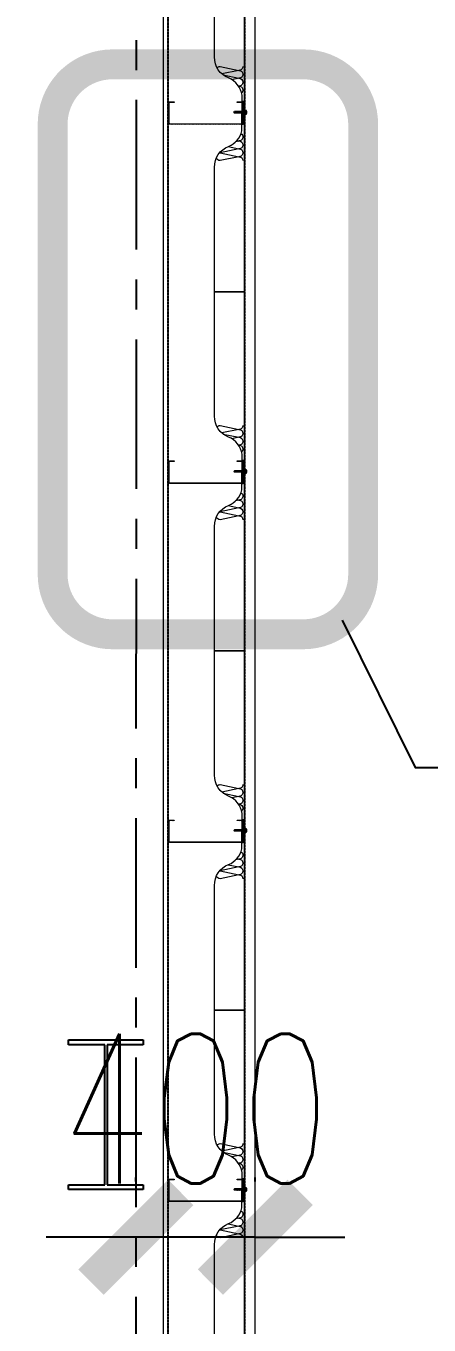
# Model space of a CAD drawing. Extents: x 220580 to 2027826, y -309201 to 71987.
# Drawn here: x 344179 to 345529, y -159732 to -155391 of the extents above; entities that cross this region are included whole.
import ezdxf
from ezdxf.xclip import XClip

# ---------------------------------------------------------------- set-up
doc = ezdxf.new("R2010")
doc.units = 0
for name, pattern in [('CENTER', [2, 1.25, -0.25, 0.25, -0.25]), ('DASH', [0.35, 0.25, -0.1]), ('ZN-DASH', [0.35, 0.25, -0.1])]:
    doc.linetypes.add(name, pattern=pattern)
for name, color, linetype in [('!ZN3-铝板幕墙-3', 3, 'Continuous'), ('!ZN6-虚线-8', 8, 'ZN-DASH'), ('1 轴线 辅助线', 1, 'CENTER'), ('11紧固件', 11, 'Continuous'), ('20剖面图$0$建-柱-钢', 9, 'Continuous'), ('3索引', 3, 'Continuous'), ('DIM', 173, 'Continuous'), ('Fill', 8, 'Continuous')]:
    doc.layers.add(name, color=color, linetype=linetype)
doc.layers.add('0_INSULATION', color=252, linetype='Continuous', lineweight=9, transparency=0.2)
for name, color, linetype, lineweight in [('0_PURLIN-CON', 253, 'Continuous', 15), ('0_SCREW RIVET', 4, 'Continuous', 15), ('彩钢板', 6, 'Continuous', 15), ('防火岩棉', 252, 'Continuous', 13)]:
    doc.layers.add(name, color=color, linetype=linetype, lineweight=lineweight)
doc.styles.add('DHTEXT-1', font='ROMANS.shx', dxfattribs={"width": 0.7, "bigfont": 'CHINESE.shx'})
doc.dimstyles.new('ZN200', dxfattribs={"dimscale": 200, "dimtxt": 2.5, "dimasz": 1.5, "dimexe": 1, "dimexo": 2, "dimgap": 0.9, "dimtad": 1, "dimdec": 0, "dimdsep": 46, "dimtxsty": 'DHTEXT-1', "dimblk": 'ARCHTICK', "dimcen": 2.5, "dimclrd": 173, "dimclre": 173, "dimclrt": 7, "dimazin": 2, "dimtfac": 1, "dimtdec": 0, "dimtix": 1, "dimtmove": 2, "dimatfit": 3, "dimfxl": 0, "dimtolj": 1, "dimtzin": 0, "dimarcsym": 0})

# ---------------------------------------------------------------- blocks, each defined once
blk = doc.blocks.new('$紧固件$00000145')
at = {"layer": '0_SCREW RIVET'}
for p, q in [((-1.7, 9.4), (-1.7, 7.2)), ((-1.7, 6.7), (-1.7, 5)), ((-1.7, 4.5), (-1.7, 2.8)), ((-1.7, 2.3), (-1.7, 0.6)), ((-1.7, 0.1), (-1.7, -1.6)), ((2.8, 9.4), (2.8, 7.6)), ((2.8, 7.1), (2.8, 5.4)), ((2.8, 4.9), (2.8, 3.2)), ((2.8, 2.7), (2.8, 1)), ((2.8, 0.5), (2.8, -1.2)), ((-1.7, -2.1), (-1.7, -3.8)), ((-1.7, -4.3), (-1.7, -6)), ((-1.7, -6.5), (-1.7, -8.2)), ((-1.7, -8.7), (-1.7, -10.5)), ((-1.7, -11), (-1.7, -12.7)), ((-1.7, -13.2), (-1.7, -14.9)), ((-1.7, -15.4), (-1.7, -17.1)), ((-1.7, -17.6), (-1.7, -19.3)), ((-1.7, -19.8), (-1.7, -24.8)), ((-1.7, -24.8), (0.5, -26.6)), ((0.5, -26.6), (2.8, -24.8)), ((2.8, -1.7), (2.8, -3.4)), ((2.8, -3.9), (2.8, -5.6)), ((2.8, -6.1), (2.8, -7.8)), ((2.8, -8.3), (2.8, -10.1)), ((2.8, -10.6), (2.8, -12.3)), ((2.8, -12.8), (2.8, -14.5)), ((2.8, -15), (2.8, -16.7)), ((2.8, -17.2), (2.8, -18.9)), ((2.8, -19.4), (2.8, -24.8))]:
    blk.add_line(p, q, dxfattribs=at)
blk.add_lwpolyline([(-6.5, 12.1, -0.414214), (-2.5, 16.1), (3.5, 16.1, -0.414214), (7.5, 12.1), (7.5, 12.2), (7.5, 11.4), (-6.5, 11.4), (-6.5, 12.2)], format="xyb", close=True, dxfattribs=at)
for points in [[(-4, 11.4), (5, 11.4), (5, 9.4), (-4, 9.4)], [(-1.7, 6.7), (2.8, 7.1), (3.3, 7.4), (2.8, 7.6), (-1.7, 7.2), (-2.2, 6.9)], [(-1.7, 4.5), (2.8, 4.9), (3.3, 5.2), (2.8, 5.4), (-1.7, 5), (-2.2, 4.7)], [(-1.7, 2.3), (2.8, 2.7), (3.3, 3), (2.8, 3.2), (-1.7, 2.8), (-2.2, 2.5)], [(-1.7, 0.1), (2.8, 0.5), (3.3, 0.8), (2.8, 1), (-1.7, 0.6), (-2.2, 0.3)], [(-1.7, -2.1), (2.8, -1.7), (3.3, -1.4), (2.8, -1.2), (-1.7, -1.6), (-2.2, -1.9)], [(-1.7, -4.3), (2.8, -3.9), (3.3, -3.6), (2.8, -3.4), (-1.7, -3.8), (-2.2, -4.1)], [(-1.7, -6.5), (2.8, -6.1), (3.3, -5.8), (2.8, -5.6), (-1.7, -6), (-2.2, -6.3)], [(-1.7, -8.7), (2.8, -8.3), (3.3, -8.1), (2.8, -7.8), (-1.7, -8.2), (-2.2, -8.5)], [(-1.7, -11), (2.8, -10.6), (3.3, -10.3), (2.8, -10.1), (-1.7, -10.5), (-2.2, -10.7)], [(-1.7, -13.2), (2.8, -12.8), (3.3, -12.5), (2.8, -12.3), (-1.7, -12.7), (-2.2, -13)], [(-1.7, -15.4), (2.8, -15), (3.3, -14.7), (2.8, -14.5), (-1.7, -14.9), (-2.2, -15.2)], [(-1.7, -17.6), (2.8, -17.2), (3.3, -16.9), (2.8, -16.7), (-1.7, -17.1), (-2.2, -17.4)]]:
    blk.add_lwpolyline(points, close=True, dxfattribs=at)
for points in [[(1.7, -19), (-1.7, -19.3), (-2.2, -19.6), (-1.7, -19.8), (1.6, -19.5)], [(0.5, -26.6), (1.9, -18), (2.5, -19.4), (2.5, -19.4), (2.8, -19.9)], [(2.3, -18.9), (2.8, -18.9), (3.3, -19.1), (2.8, -19.4), (2.5, -19.4)]]:
    blk.add_lwpolyline(points, dxfattribs=at)
blk = doc.blocks.new('*U1966')
at = {"layer": '0_INSULATION'}
for p, q in [((114761.4, -53978.9), (114793, -53985.5)), ((114793, -53985.5), (114764.4, -53991.4)), ((114766.5, -53993.1), (114793, -53998.6)), ((114793, -53998.6), (114781.2, -54001)), ((114774.8, -54112.8), (114793, -54116.6)), ((114793, -54103.5), (114787.5, -54104.6)), ((114789.3, -54102.7), (114793, -54103.5)), ((114793, -54116.6), (114761.4, -54123.2)), ((114761.4, -54123.2), (114793, -54129.7)), ((114793, -54129.7), (114761.4, -54136.3))]:
    blk.add_line(p, q, dxfattribs=at)
blk.add_lwpolyline([(114802.2, -53755.6), (114802.2, -54355.6), (114752.2, -54355.6), (114752.2, -54147.5, -0.323318), (114775.7, -54112.5, 0.242761), (114797.7, -54086.4), (114798.1, -54027, 0.256774), (114775.7, -53998.1, -0.323318), (114752.2, -53963.1), (114752.2, -53755.6)], format="xyb", close=True, dxfattribs=at)
at = {"layer": '0_INSULATION', "extrusion": (0, 0, -1)}
for centre, start_param, end_param in [((114761.4, -53985.5), 5.406397, 6.283185), ((114793, -53978.9), 1.570796, 3.141593), ((114793, -53992), 0, 1.570796), ((114793, -53992), 1.570796, 3.141593), ((114793, -54005.2), 0, 1.570796), ((114793, -54005.2), 1.570796, 3.141593), ((114793, -54018.3), 0, 1.570796), ((114793, -54018.3), 1.570796, 2.416555), ((114793, -54096.9), 0.524657, 1.570796), ((114793, -54096.9), 1.570796, 3.141593), ((114793, -54110), 0, 1.570796), ((114793, -54110), 1.570796, 3.141593), ((114761.4, -54129.7), 3.141593, 4.407145), ((114761.4, -54129.7), 6.139662, 6.283185), ((114761.4, -54116.6), 3.141593, 3.269368), ((114793, -54123.1), 0, 1.570796), ((114793, -54123.1), 1.570796, 3.141593), ((114793, -54136.3), 0, 1.570796)]:
    blk.add_ellipse(centre, major_axis=(0, 6.56), ratio=0.988253, start_param=start_param, end_param=end_param, dxfattribs=at)
blk = doc.blocks.new('*U1967')
at = {"layer": '0_PURLIN-CON', "linetype": 'ByBlock', "lineweight": -2}
h = blk.add_hatch(dxfattribs=at)
h.set_pattern_fill('ANSI32', color=256, scale=2, angle=2.8624)
h.set_pattern_definition([(47.862405, (-81115.591, 63372.253), (-7.0631283, 6.3904494), []), (47.862405, (-81111.1065, 63372.477), (-7.0631283, 6.3904494), [])])
edge = h.paths.add_edge_path()
edge.add_line((75, 20), (75, 5))
edge.add_arc((70, 5), 5, -90, 0, ccw=False)
edge.add_line((70, 0), (5, 0))
edge.add_arc((5, 5), 5, 180, 270, ccw=False)
edge.add_line((0, 5), (0, 245))
edge.add_arc((5, 245), 5, 90, 180, ccw=False)
edge.add_line((5, 250), (70, 250))
edge.add_arc((70, 245), 5, 0, 90, ccw=False)
edge.add_line((75, 245), (75, 230))
edge.add_line((75, 230), (73, 230))
edge.add_line((73, 230), (73, 245))
edge.add_arc((70, 245), 3, 0, 90)
edge.add_line((70, 248), (5, 248))
edge.add_arc((5, 245), 3, 90, 180)
edge.add_line((2, 245), (2, 5))
edge.add_arc((5, 5), 3, 180, 270)
edge.add_line((5, 2), (70, 2))
edge.add_arc((70, 5), 3, 270, 360)
edge.add_line((73, 5), (73, 20))
edge.add_line((73, 20), (75, 20))
at = {"color": 0, "linetype": 'ByBlock'}
for p in [(0, 250), (75, 250), (0, 0), (75, 0)]:
    blk.add_point(p, dxfattribs=at)
at = {"layer": '0_PURLIN-CON', "linetype": 'ByBlock', "lineweight": -2}
blk.add_lwpolyline([(75, 20), (75, 5, -0.414214), (70, 0), (5, 0, -0.414214), (0, 5), (0, 245, -0.414214), (5, 250), (70, 250, -0.414214), (75, 245), (75, 230), (73, 230), (73, 245, 0.414214), (70, 248), (5, 248, 0.414214), (2, 245), (2, 5, 0.414214), (5, 2), (70, 2, 0.414214), (73, 5), (73, 20)], format="xyb", close=True, dxfattribs=at)
blk = doc.blocks.new('20250917144129', base_point=(-71834, -107997.2))
at = {"layer": '20剖面图$0$建-柱-钢', "color": 6, "ltscale": 800}
for p, q in [((-72084, -108013.2), (-72084, -107997.2)), ((-72084, -107997.2), (-71834, -107997.2)), ((-71963, -108013.2), (-72084, -108013.2)), ((-71963, -108481.2), (-71963, -108013.2)), ((-71834, -108013.2), (-71955, -108013.2)), ((-71955, -108013.2), (-71955, -108481.2)), ((-71834, -107997.2), (-71834, -108013.2)), ((-72084, -108497.2), (-72084, -108481.2)), ((-72084, -108481.2), (-71963, -108481.2)), ((-71955, -108481.2), (-71834, -108481.2)), ((-71834, -108481.2), (-71834, -108497.2)), ((-71834, -108497.2), (-72084, -108497.2))]:
    blk.add_line(p, q, dxfattribs=at)
blk = doc.blocks.new('20250829153746')
at = {"layer": 'Fill', "ltscale": 50}
h = blk.add_hatch(dxfattribs=at)
h.set_pattern_fill('ANSI38', color=256, scale=0.4, style=0)
h.set_pattern_definition([(45, (559, 9664.51904), (-0.449013, 0.449013), []), (135, (559, 9664.51904), (-1.3470384, 0.449013), [1.5875, -0.9525])])
h.paths.add_polyline_path([(559, 9735), (559, 9664.5), (564, 9664.5), (564, 9735)])
h = blk.add_hatch(dxfattribs=at)
h.set_pattern_fill('ANSI38', color=256, scale=0.4, style=0)
h.set_pattern_definition([(45, (559, 8464.51904), (-0.449013, 0.449013), []), (135, (559, 8464.51904), (-1.3470384, 0.449013), [1.5875, -0.9525])])
h.paths.add_polyline_path([(559, 8535), (559, 8464.5), (564, 8464.5), (564, 8535)])
h = blk.add_hatch(dxfattribs=at)
h.set_pattern_fill('ANSI38', color=256, scale=0.4, style=0)
h.set_pattern_definition([(45, (559, 7264.51904), (-0.449013, 0.449013), []), (135, (559, 7264.51904), (-1.3470384, 0.449013), [1.5875, -0.9525])])
h.paths.add_polyline_path([(559, 7335), (559, 7264.5), (564, 7264.5), (564, 7335)])
h = blk.add_hatch(dxfattribs=at)
h.set_pattern_fill('ANSI38', color=256, scale=0.4, style=0)
h.set_pattern_definition([(45, (559, 6064.51904), (-0.449013, 0.449013), []), (135, (559, 6064.51904), (-1.3470384, 0.449013), [1.5875, -0.9525])])
h.paths.add_polyline_path([(559, 6135), (559, 6064.5), (564, 6064.5), (564, 6135)])
at = {"layer": '!ZN6-虚线-8', "ltscale": 30}
for p, q in [((308.4, 4606.5, 0), (308.4, 11791.2, 0)), ((564.8, 2540.9), (564.8, 10068.7))]:
    blk.add_line(p, q, dxfattribs=at)
at = {"layer": '11紧固件', "ltscale": 50}
for points in [[(559, 9735), (559, 9664.5), (564, 9664.5), (564, 9735), (559, 9735)], [(559, 8535), (559, 8464.5), (564, 8464.5), (564, 8535), (559, 8535)], [(559, 7335), (559, 7264.5), (564, 7264.5), (564, 7335), (559, 7335)], [(559, 6135), (559, 6064.5), (564, 6064.5), (564, 6135), (559, 6135)]]:
    blk.add_lwpolyline(points, dxfattribs=at)
at = {"layer": '彩钢板'}
for p, q in [((293, 4606.5, 0), (293, 11800, 0)), ((309, 4606.5, 0), (309, 11800, 0))]:
    blk.add_line(p, q, dxfattribs=at)
at = {"layer": '彩钢板', "color": 1}
for p, q in [((564, 2540.9), (564, 10068.7)), ((600, 2540.9), (600, 10068.7))]:
    blk.add_line(p, q, dxfattribs=at)
at = {"layer": '防火岩棉', "color": 0, "const_width": 3.75}
blk.add_lwpolyline([(562.6, 2541.8), (562.6, 10068.7)], dxfattribs=at)
at = {"layer": '!ZN3-铝板幕墙-3', "ltscale": 800}
blk.add_blockref('20250917144129', (225, 6600), dxfattribs=at)
at = {"xscale": 2, "yscale": 2, "zscale": 2}
for p in [(-229040.4, 117811.2), (-229040.4, 116611.2), (-229040.4, 115411.2), (-229040.4, 114211.2)]:
    blk.add_blockref('*U1966', p, dxfattribs=at)
at = {"xscale": -1, "rotation": 270}
for p in [(555.4, 9699.5), (555.4, 8499.5), (555.4, 7299.5), (555.4, 6099.5)]:
    blk.add_blockref('$紧固件$00000145', p, dxfattribs=at)
at = {"layer": '0_PURLIN-CON', "extrusion": (-1.22465e-16, 1.09242e-25, -1), "xscale": -1, "rotation": 270}
for p in [(-559, 9660), (-559, 8460), (-559, 7260), (-559, 6060)]:
    blk.add_blockref('*U1967', p, dxfattribs=at)
blk = doc.blocks.new('_ArchTick')
at = {"color": 0, "linetype": 'ByBlock', "const_width": 0.4}
blk.add_lwpolyline([(-0.5, -0.5), (0.5, 0.5)], dxfattribs=at)
blk = doc.blocks.new('*D1124')
at = {"layer": 'Defpoints', "color": 0, "ltscale": 2000, "transparency": 16777216}
for p in [(344981.7, -150779.4), (347025.9, -150779.4), (344892.1, -162879.4)]:
    blk.add_point(p, dxfattribs=at)
at = {"layer": 'DIM', "color": 173, "linetype": 'ByBlock', "lineweight": -2, "ltscale": 2000, "transparency": 16777216}
for p, q in [((345381.7, -150779.4), (347225.9, -150779.4)), ((347025.9, -162879.4), (347025.9, -150779.4)), ((345292.1, -162879.4), (347225.9, -162879.4))]:
    blk.add_line(p, q, dxfattribs=at)
at = {"layer": 'DIM', "color": 173, "lineweight": -2, "ltscale": 2000, "transparency": 16777216, "xscale": 300, "yscale": 300, "zscale": 300}
for p, rotation in [((347025.9, -150779.4), 90), ((347025.9, -162879.4), 270)]:
    blk.add_blockref('_ArchTick', p, dxfattribs=dict(at, rotation=rotation))
at = {"layer": 'DIM', "color": 7, "ltscale": 2000, "transparency": 16777216, "insert": (346595.9, -156829.4), "char_height": 500, "attachment_point": 5, "rotation": 90, "style": 'DHTEXT-1'}
blk.add_mtext('\\A1;12100', dxfattribs=at)
blk = doc.blocks.new('*D1201')
at = {"layer": 'Defpoints', "color": 0, "ltscale": 2000, "transparency": 16777216}
for p in [(344547.1, -159438.8), (344547.1, -159652), (344946.7, -159652.1)]:
    blk.add_point(p, dxfattribs=at)
at = {"layer": 'DIM', "color": 173, "linetype": 'ByBlock', "lineweight": -2, "ltscale": 2000, "transparency": 16777216}
for p, q in [((344547.1, -159252), (344547.1, -159238.8)), ((344946.7, -159252.1), (344946.7, -159238.8)), ((344547.1, -159438.8), (344247.1, -159438.8)), ((344946.7, -159438.8), (344547.1, -159438.8)), ((344946.7, -159438.8), (345246.7, -159438.8))]:
    blk.add_line(p, q, dxfattribs=at)
at = {"layer": 'DIM', "color": 173, "lineweight": -2, "ltscale": 2000, "transparency": 16777216, "xscale": 300, "yscale": 300, "zscale": 300}
blk.add_blockref('_ArchTick', (344547.1, -159438.8), dxfattribs=at)
at = {"layer": 'DIM', "color": 173, "lineweight": -2, "ltscale": 2000, "transparency": 16777216, "xscale": 300, "yscale": 300, "zscale": 300, "rotation": 180}
blk.add_blockref('_ArchTick', (344946.7, -159438.8), dxfattribs=at)
at = {"layer": 'DIM', "color": 7, "ltscale": 2000, "transparency": 16777216, "insert": (344746.9, -159008.8), "char_height": 500, "attachment_point": 5, "style": 'DHTEXT-1'}
blk.add_mtext('\\A1;400', dxfattribs=at)

msp = doc.modelspace()

# ---------------------------------------------------------------- linework, layer by layer
at = {"layer": '1 轴线 辅助线', "ltscale": 400}
msp.add_line((344549.3, -148438.1), (344545.4, -168029.7), dxfattribs=at)
at = {"layer": '3索引', "linetype": 'DASH', "ltscale": 1000, "const_width": 100}
msp.add_lwpolyline([(344468.4, -155519), (345108, -155519, -0.414214), (345308, -155719), (345308, -157223.7, -0.414214), (345108, -157423.7), (344468.4, -157423.7, -0.414214), (344268.4, -157223.7), (344268.4, -155719, -0.414214)], format="xyb", close=True, dxfattribs=at)
at = {"layer": '3索引'}
msp.add_lwpolyline([(345237.6, -157376.1), (345482.6, -157869.3), (346234.8, -157869.3)], dxfattribs=at)

# ---------------------------------------------------------------- next in the draw order: block references
at = {"ltscale": 30}
ref = msp.add_blockref('20250829153746', (344346.7, -165379.4), dxfattribs=at)
XClip(ref).set_block_clipping_path([(-6706.9425857681, -2293.6337352093), (3746.9317506557, 16818.2785192617)])

# ---------------------------------------------------------------- next in the draw order: dimensions: what is measured, and where the dimension line sits
at = {"layer": 'DIM', "ltscale": 2000}
dim = msp.add_linear_dim(base=(347025.9, -150779.4), p1=(344892.1, -162879.4), p2=(344981.7, -150779.4), angle=90, dimstyle='ZN200', dxfattribs=at)
dim.commit()
dim.dimension.update_dxf_attribs({"geometry": '*D1124', "text_midpoint": (346595.9, -156829.4)})
dim = msp.add_linear_dim(base=(344547.1, -159438.8), p1=(344946.7, -159652.1), p2=(344547.1, -159652), dimstyle='ZN200', dxfattribs=at)
dim.commit()
dim.dimension.update_dxf_attribs({"geometry": '*D1201', "text_midpoint": (344746.9, -159008.8)})

doc.saveas('drawing.dxf')
